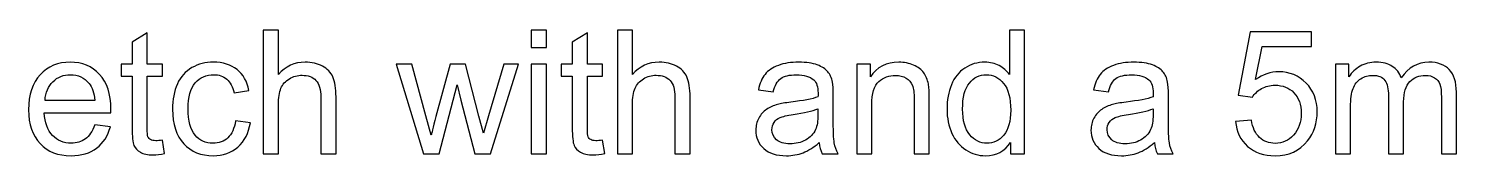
# Model space of a CAD drawing. Header units: centimetres. Extents: x -24.8 to 34.2, y -10 to 25.5.
# Drawn here: x 10.76 to 17.78, y 14.44 to 15.06 of the extents above; entities that cross this region are included whole.
import ezdxf

# ---------------------------------------------------------------- set-up
doc = ezdxf.new("R2010")
doc.units = ezdxf.units.CM
doc.header["$MEASUREMENT"] = 0
doc.layers.add('Layer 1', color=7, linetype='Continuous')

msp = doc.modelspace()

# ---------------------------------------------------------------- linework, layer by layer
at = {"layer": 'Layer 1', "color": 250}
for points, knots in [([(11.41706, 14.51639), (11.41706, 14.51639), (11.42778, 14.45064), (11.42778, 14.45064), (11.42778, 14.45064), (11.4069, 14.44626), (11.38813, 14.444), (11.37162, 14.444), (11.37162, 14.444), (11.34453, 14.444), (11.32364, 14.44824), (11.30868, 14.45685), (11.30868, 14.45685), (11.29387, 14.46531), (11.28343, 14.4766), (11.27736, 14.49057), (11.27736, 14.49057), (11.27129, 14.5044), (11.26819, 14.53375), (11.26819, 14.57834), (11.26819, 14.57834), (11.26819, 14.57834), (11.26819, 14.83093), (11.26819, 14.83093), (11.26819, 14.83093), (11.26819, 14.83093), (11.21358, 14.83093), (11.21358, 14.83093), (11.21358, 14.83093), (11.21358, 14.83093), (11.21358, 14.88878), (11.21358, 14.88878), (11.21358, 14.88878), (11.21358, 14.88878), (11.26819, 14.88878), (11.26819, 14.88878), (11.26819, 14.88878), (11.26819, 14.88878), (11.26819, 14.99758), (11.26819, 14.99758), (11.26819, 14.99758), (11.26819, 14.99758), (11.34227, 15.04217), (11.34227, 15.04217), (11.34227, 15.04217), (11.34227, 15.04217), (11.34227, 14.88878), (11.34227, 14.88878), (11.34227, 14.88878), (11.34227, 14.88878), (11.41706, 14.88878), (11.41706, 14.88878), (11.41706, 14.88878), (11.41706, 14.88878), (11.41706, 14.83093), (11.41706, 14.83093), (11.41706, 14.83093), (11.41706, 14.83093), (11.34227, 14.83093), (11.34227, 14.83093), (11.34227, 14.83093), (11.34227, 14.83093), (11.34227, 14.57425), (11.34227, 14.57425), (11.34227, 14.57425), (11.34227, 14.55294), (11.34354, 14.53939), (11.34608, 14.53333), (11.34608, 14.53333), (11.34876, 14.52726), (11.35299, 14.52246), (11.35892, 14.51879), (11.35892, 14.51879), (11.36485, 14.51527), (11.37331, 14.51343), (11.38432, 14.51343), (11.38432, 14.51343), (11.39265, 14.51343), (11.40351, 14.51442), (11.41706, 14.51639)], [0, 0, 0, 0, 0.05, 0.05, 0.05, 0.05, 0.1, 0.1, 0.1, 0.1, 0.15, 0.15, 0.15, 0.15, 0.2, 0.2, 0.2, 0.2, 0.25, 0.25, 0.25, 0.25, 0.3, 0.3, 0.3, 0.3, 0.35, 0.35, 0.35, 0.35, 0.4, 0.4, 0.4, 0.4, 0.45, 0.45, 0.45, 0.45, 0.5, 0.5, 0.5, 0.5, 0.55, 0.55, 0.55, 0.55, 0.6, 0.6, 0.6, 0.6, 0.65, 0.65, 0.65, 0.65, 0.7, 0.7, 0.7, 0.7, 0.75, 0.75, 0.75, 0.75, 0.8, 0.8, 0.8, 0.8, 0.85, 0.85, 0.85, 0.85, 0.9, 0.9, 0.9, 0.9, 0.95, 0.95, 0.95, 0.95, 1, 1, 1, 1]), ([(11.9132, 14.44979), (11.9132, 14.44979), (11.9132, 15.05586), (11.9132, 15.05586), (11.9132, 15.05586), (11.9132, 15.05586), (11.98756, 15.05586), (11.98756, 15.05586), (11.98756, 15.05586), (11.98756, 15.05586), (11.98756, 14.83841), (11.98756, 14.83841), (11.98756, 14.83841), (12.02228, 14.87862), (12.06616, 14.8988), (12.11908, 14.8988), (12.11908, 14.8988), (12.15153, 14.8988), (12.17976, 14.89231), (12.20375, 14.87947), (12.20375, 14.87947), (12.22773, 14.86677), (12.24495, 14.84899), (12.25525, 14.82641), (12.25525, 14.82641), (12.26555, 14.80384), (12.27077, 14.77096), (12.27077, 14.72806), (12.27077, 14.72806), (12.27077, 14.72806), (12.27077, 14.44979), (12.27077, 14.44979), (12.27077, 14.44979), (12.27077, 14.44979), (12.19627, 14.44979), (12.19627, 14.44979), (12.19627, 14.44979), (12.19627, 14.44979), (12.19627, 14.72806), (12.19627, 14.72806), (12.19627, 14.72806), (12.19627, 14.76517), (12.18822, 14.79226), (12.17214, 14.8092), (12.17214, 14.8092), (12.15605, 14.82613), (12.13319, 14.83474), (12.1037, 14.83474), (12.1037, 14.83474), (12.08168, 14.83474), (12.06094, 14.82895), (12.04147, 14.81752), (12.04147, 14.81752), (12.022, 14.80609), (12.00817, 14.79057), (11.99998, 14.77096), (11.99998, 14.77096), (11.99166, 14.75148), (11.98756, 14.72439), (11.98756, 14.68996), (11.98756, 14.68996), (11.98756, 14.68996), (11.98756, 14.44979), (11.98756, 14.44979), (11.98756, 14.44979), (11.98756, 14.44979), (11.9132, 14.44979), (11.9132, 14.44979)], [0, 0, 0, 0, 0.0588235, 0.0588235, 0.0588235, 0.0588235, 0.1176471, 0.1176471, 0.1176471, 0.1176471, 0.1764706, 0.1764706, 0.1764706, 0.1764706, 0.2352941, 0.2352941, 0.2352941, 0.2352941, 0.2941176, 0.2941176, 0.2941176, 0.2941176, 0.3529412, 0.3529412, 0.3529412, 0.3529412, 0.4117647, 0.4117647, 0.4117647, 0.4117647, 0.4705882, 0.4705882, 0.4705882, 0.4705882, 0.5294118, 0.5294118, 0.5294118, 0.5294118, 0.5882353, 0.5882353, 0.5882353, 0.5882353, 0.6470588, 0.6470588, 0.6470588, 0.6470588, 0.7058824, 0.7058824, 0.7058824, 0.7058824, 0.7647059, 0.7647059, 0.7647059, 0.7647059, 0.8235294, 0.8235294, 0.8235294, 0.8235294, 0.8823529, 0.8823529, 0.8823529, 0.8823529, 0.9411765, 0.9411765, 0.9411765, 0.9411765, 1, 1, 1, 1]), ([(13.23102, 14.9702), (13.23102, 14.9702), (13.23102, 15.05586), (13.23102, 15.05586), (13.23102, 15.05586), (13.23102, 15.05586), (13.30553, 15.05586), (13.30553, 15.05586), (13.30553, 15.05586), (13.30553, 15.05586), (13.30553, 14.9702), (13.30553, 14.9702), (13.30553, 14.9702), (13.30553, 14.9702), (13.23102, 14.9702), (13.23102, 14.9702)], [0, 0, 0, 0, 0.25, 0.25, 0.25, 0.25, 0.5, 0.5, 0.5, 0.5, 0.75, 0.75, 0.75, 0.75, 1, 1, 1, 1]), ([(13.58126, 14.51639), (13.58126, 14.51639), (13.59198, 14.45064), (13.59198, 14.45064), (13.59198, 14.45064), (13.5711, 14.44626), (13.55233, 14.444), (13.53582, 14.444), (13.53582, 14.444), (13.50873, 14.444), (13.48784, 14.44824), (13.47288, 14.45685), (13.47288, 14.45685), (13.45807, 14.46531), (13.44763, 14.4766), (13.44156, 14.49057), (13.44156, 14.49057), (13.43549, 14.5044), (13.43239, 14.53375), (13.43239, 14.57834), (13.43239, 14.57834), (13.43239, 14.57834), (13.43239, 14.83093), (13.43239, 14.83093), (13.43239, 14.83093), (13.43239, 14.83093), (13.37778, 14.83093), (13.37778, 14.83093), (13.37778, 14.83093), (13.37778, 14.83093), (13.37778, 14.88878), (13.37778, 14.88878), (13.37778, 14.88878), (13.37778, 14.88878), (13.43239, 14.88878), (13.43239, 14.88878), (13.43239, 14.88878), (13.43239, 14.88878), (13.43239, 14.99758), (13.43239, 14.99758), (13.43239, 14.99758), (13.43239, 14.99758), (13.50647, 15.04217), (13.50647, 15.04217), (13.50647, 15.04217), (13.50647, 15.04217), (13.50647, 14.88878), (13.50647, 14.88878), (13.50647, 14.88878), (13.50647, 14.88878), (13.58126, 14.88878), (13.58126, 14.88878), (13.58126, 14.88878), (13.58126, 14.88878), (13.58126, 14.83093), (13.58126, 14.83093), (13.58126, 14.83093), (13.58126, 14.83093), (13.50647, 14.83093), (13.50647, 14.83093), (13.50647, 14.83093), (13.50647, 14.83093), (13.50647, 14.57425), (13.50647, 14.57425), (13.50647, 14.57425), (13.50647, 14.55294), (13.50774, 14.53939), (13.51028, 14.53333), (13.51028, 14.53333), (13.51296, 14.52726), (13.51719, 14.52246), (13.52312, 14.51879), (13.52312, 14.51879), (13.52905, 14.51527), (13.53751, 14.51343), (13.54852, 14.51343), (13.54852, 14.51343), (13.55685, 14.51343), (13.56771, 14.51442), (13.58126, 14.51639)], [0, 0, 0, 0, 0.05, 0.05, 0.05, 0.05, 0.1, 0.1, 0.1, 0.1, 0.15, 0.15, 0.15, 0.15, 0.2, 0.2, 0.2, 0.2, 0.25, 0.25, 0.25, 0.25, 0.3, 0.3, 0.3, 0.3, 0.35, 0.35, 0.35, 0.35, 0.4, 0.4, 0.4, 0.4, 0.45, 0.45, 0.45, 0.45, 0.5, 0.5, 0.5, 0.5, 0.55, 0.55, 0.55, 0.55, 0.6, 0.6, 0.6, 0.6, 0.65, 0.65, 0.65, 0.65, 0.7, 0.7, 0.7, 0.7, 0.75, 0.75, 0.75, 0.75, 0.8, 0.8, 0.8, 0.8, 0.85, 0.85, 0.85, 0.85, 0.9, 0.9, 0.9, 0.9, 0.95, 0.95, 0.95, 0.95, 1, 1, 1, 1]), ([(13.65407, 14.44979), (13.65407, 14.44979), (13.65407, 15.05586), (13.65407, 15.05586), (13.65407, 15.05586), (13.65407, 15.05586), (13.72843, 15.05586), (13.72843, 15.05586), (13.72843, 15.05586), (13.72843, 15.05586), (13.72843, 14.83841), (13.72843, 14.83841), (13.72843, 14.83841), (13.76315, 14.87862), (13.80703, 14.8988), (13.85995, 14.8988), (13.85995, 14.8988), (13.8924, 14.8988), (13.92063, 14.89231), (13.94462, 14.87947), (13.94462, 14.87947), (13.9686, 14.86677), (13.98582, 14.84899), (13.99612, 14.82641), (13.99612, 14.82641), (14.00642, 14.80384), (14.01164, 14.77096), (14.01164, 14.72806), (14.01164, 14.72806), (14.01164, 14.72806), (14.01164, 14.44979), (14.01164, 14.44979), (14.01164, 14.44979), (14.01164, 14.44979), (13.93714, 14.44979), (13.93714, 14.44979), (13.93714, 14.44979), (13.93714, 14.44979), (13.93714, 14.72806), (13.93714, 14.72806), (13.93714, 14.72806), (13.93714, 14.76517), (13.92909, 14.79226), (13.91301, 14.8092), (13.91301, 14.8092), (13.89692, 14.82613), (13.87406, 14.83474), (13.84457, 14.83474), (13.84457, 14.83474), (13.82255, 14.83474), (13.80181, 14.82895), (13.78234, 14.81752), (13.78234, 14.81752), (13.76287, 14.80609), (13.74904, 14.79057), (13.74085, 14.77096), (13.74085, 14.77096), (13.73253, 14.75148), (13.72843, 14.72439), (13.72843, 14.68996), (13.72843, 14.68996), (13.72843, 14.68996), (13.72843, 14.44979), (13.72843, 14.44979), (13.72843, 14.44979), (13.72843, 14.44979), (13.65407, 14.44979), (13.65407, 14.44979)], [0, 0, 0, 0, 0.0588235, 0.0588235, 0.0588235, 0.0588235, 0.1176471, 0.1176471, 0.1176471, 0.1176471, 0.1764706, 0.1764706, 0.1764706, 0.1764706, 0.2352941, 0.2352941, 0.2352941, 0.2352941, 0.2941176, 0.2941176, 0.2941176, 0.2941176, 0.3529412, 0.3529412, 0.3529412, 0.3529412, 0.4117647, 0.4117647, 0.4117647, 0.4117647, 0.4705882, 0.4705882, 0.4705882, 0.4705882, 0.5294118, 0.5294118, 0.5294118, 0.5294118, 0.5882353, 0.5882353, 0.5882353, 0.5882353, 0.6470588, 0.6470588, 0.6470588, 0.6470588, 0.7058824, 0.7058824, 0.7058824, 0.7058824, 0.7647059, 0.7647059, 0.7647059, 0.7647059, 0.8235294, 0.8235294, 0.8235294, 0.8235294, 0.8823529, 0.8823529, 0.8823529, 0.8823529, 0.9411765, 0.9411765, 0.9411765, 0.9411765, 1, 1, 1, 1]), ([(15.5867, 14.44979), (15.5867, 14.44979), (15.5867, 14.50525), (15.5867, 14.50525), (15.5867, 14.50525), (15.5589, 14.46164), (15.51798, 14.43991), (15.46393, 14.43991), (15.46393, 14.43991), (15.42894, 14.43991), (15.39677, 14.44951), (15.36741, 14.46884), (15.36741, 14.46884), (15.33806, 14.48803), (15.31535, 14.51498), (15.29912, 14.5497), (15.29912, 14.5497), (15.28303, 14.58427), (15.27499, 14.62392), (15.27499, 14.66893), (15.27499, 14.66893), (15.27499, 14.71268), (15.28233, 14.75247), (15.29686, 14.78817), (15.29686, 14.78817), (15.31154, 14.82387), (15.33341, 14.85125), (15.36262, 14.87016), (15.36262, 14.87016), (15.39183, 14.88921), (15.42456, 14.8988), (15.46069, 14.8988), (15.46069, 14.8988), (15.48708, 14.8988), (15.51064, 14.89316), (15.53124, 14.88201), (15.53124, 14.88201), (15.55199, 14.87086), (15.56878, 14.85633), (15.58176, 14.83841), (15.58176, 14.83841), (15.58176, 14.83841), (15.58176, 15.05586), (15.58176, 15.05586), (15.58176, 15.05586), (15.58176, 15.05586), (15.6557, 15.05586), (15.6557, 15.05586), (15.6557, 15.05586), (15.6557, 15.05586), (15.6557, 14.44979), (15.6557, 14.44979), (15.6557, 14.44979), (15.6557, 14.44979), (15.5867, 14.44979), (15.5867, 14.44979)], [0, 0, 0, 0, 0.0714286, 0.0714286, 0.0714286, 0.0714286, 0.1428571, 0.1428571, 0.1428571, 0.1428571, 0.2142857, 0.2142857, 0.2142857, 0.2142857, 0.2857143, 0.2857143, 0.2857143, 0.2857143, 0.3571429, 0.3571429, 0.3571429, 0.3571429, 0.4285714, 0.4285714, 0.4285714, 0.4285714, 0.5, 0.5, 0.5, 0.5, 0.5714286, 0.5714286, 0.5714286, 0.5714286, 0.6428571, 0.6428571, 0.6428571, 0.6428571, 0.7142857, 0.7142857, 0.7142857, 0.7142857, 0.7857143, 0.7857143, 0.7857143, 0.7857143, 0.8571429, 0.8571429, 0.8571429, 0.8571429, 0.9285714, 0.9285714, 0.9285714, 0.9285714, 1, 1, 1, 1]), ([(16.69342, 14.60854), (16.69342, 14.60854), (16.77159, 14.61517), (16.77159, 14.61517), (16.77159, 14.61517), (16.77738, 14.57707), (16.79078, 14.54857), (16.81181, 14.52938), (16.81181, 14.52938), (16.83297, 14.51019), (16.85837, 14.50059), (16.88815, 14.50059), (16.88815, 14.50059), (16.92399, 14.50059), (16.95433, 14.51414), (16.97902, 14.54109), (16.97902, 14.54109), (17.00386, 14.56818), (17.01628, 14.60402), (17.01628, 14.64861), (17.01628, 14.64861), (17.01628, 14.69109), (17.00442, 14.72453), (16.98058, 14.74908), (16.98058, 14.74908), (16.95673, 14.77364), (16.92554, 14.78591), (16.88688, 14.78591), (16.88688, 14.78591), (16.86289, 14.78591), (16.8413, 14.78041), (16.82197, 14.76955), (16.82197, 14.76955), (16.80264, 14.75868), (16.78754, 14.74457), (16.77653, 14.72721), (16.77653, 14.72721), (16.77653, 14.72721), (16.70668, 14.73624), (16.70668, 14.73624), (16.70668, 14.73624), (16.70668, 14.73624), (16.76538, 15.04753), (16.76538, 15.04753), (16.76538, 15.04753), (16.76538, 15.04753), (17.06679, 15.04753), (17.06679, 15.04753), (17.06679, 15.04753), (17.06679, 15.04753), (17.06679, 14.97641), (17.06679, 14.97641), (17.06679, 14.97641), (17.06679, 14.97641), (16.82493, 14.97641), (16.82493, 14.97641), (16.82493, 14.97641), (16.82493, 14.97641), (16.79219, 14.81357), (16.79219, 14.81357), (16.79219, 14.81357), (16.8286, 14.83897), (16.86684, 14.85167), (16.90677, 14.85167), (16.90677, 14.85167), (16.95969, 14.85167), (17.00428, 14.83333), (17.04069, 14.79664), (17.04069, 14.79664), (17.07709, 14.75995), (17.0953, 14.71282), (17.0953, 14.65525), (17.0953, 14.65525), (17.0953, 14.60035), (17.07921, 14.55294), (17.04732, 14.51301), (17.04732, 14.51301), (17.00837, 14.46404), (16.95532, 14.43949), (16.88815, 14.43949), (16.88815, 14.43949), (16.83297, 14.43949), (16.78796, 14.45487), (16.75311, 14.48577), (16.75311, 14.48577), (16.71825, 14.51668), (16.69836, 14.5576), (16.69342, 14.60854)], [0, 0, 0, 0, 0.0454545, 0.0454545, 0.0454545, 0.0454545, 0.0909091, 0.0909091, 0.0909091, 0.0909091, 0.1363636, 0.1363636, 0.1363636, 0.1363636, 0.1818182, 0.1818182, 0.1818182, 0.1818182, 0.2272727, 0.2272727, 0.2272727, 0.2272727, 0.2727273, 0.2727273, 0.2727273, 0.2727273, 0.3181818, 0.3181818, 0.3181818, 0.3181818, 0.3636364, 0.3636364, 0.3636364, 0.3636364, 0.4090909, 0.4090909, 0.4090909, 0.4090909, 0.4545455, 0.4545455, 0.4545455, 0.4545455, 0.5, 0.5, 0.5, 0.5, 0.5454545, 0.5454545, 0.5454545, 0.5454545, 0.5909091, 0.5909091, 0.5909091, 0.5909091, 0.6363636, 0.6363636, 0.6363636, 0.6363636, 0.6818182, 0.6818182, 0.6818182, 0.6818182, 0.7272727, 0.7272727, 0.7272727, 0.7272727, 0.7727273, 0.7727273, 0.7727273, 0.7727273, 0.8181818, 0.8181818, 0.8181818, 0.8181818, 0.8636364, 0.8636364, 0.8636364, 0.8636364, 0.9090909, 0.9090909, 0.9090909, 0.9090909, 0.9545455, 0.9545455, 0.9545455, 0.9545455, 1, 1, 1, 1]), ([(11.08418, 14.59118), (11.08418, 14.59118), (11.16109, 14.58173), (11.16109, 14.58173), (11.16109, 14.58173), (11.14895, 14.53671), (11.12652, 14.50186), (11.09378, 14.47702), (11.09378, 14.47702), (11.0609, 14.45233), (11.01899, 14.43991), (10.96805, 14.43991), (10.96805, 14.43991), (10.90384, 14.43991), (10.8529, 14.45967), (10.81537, 14.49918), (10.81537, 14.49918), (10.77769, 14.53869), (10.75892, 14.59415), (10.75892, 14.66555), (10.75892, 14.66555), (10.75892, 14.73949), (10.77797, 14.79678), (10.81593, 14.83756), (10.81593, 14.83756), (10.85403, 14.87834), (10.90328, 14.8988), (10.96396, 14.8988), (10.96396, 14.8988), (11.02266, 14.8988), (11.07064, 14.87876), (11.10775, 14.83883), (11.10775, 14.83883), (11.145, 14.7989), (11.16363, 14.74259), (11.16363, 14.6702), (11.16363, 14.6702), (11.16363, 14.66569), (11.16349, 14.65906), (11.1632, 14.65031), (11.1632, 14.65031), (11.1632, 14.65031), (10.83583, 14.65031), (10.83583, 14.65031), (10.83583, 14.65031), (10.83851, 14.60205), (10.8522, 14.56508), (10.87675, 14.53954), (10.87675, 14.53954), (10.9013, 14.51385), (10.93178, 14.50101), (10.96847, 14.50101), (10.96847, 14.50101), (10.99571, 14.50101), (11.01899, 14.50821), (11.03832, 14.5226), (11.03832, 14.5226), (11.05765, 14.53685), (11.07289, 14.55971), (11.08418, 14.59118)], [0, 0, 0, 0, 0.0666667, 0.0666667, 0.0666667, 0.0666667, 0.1333333, 0.1333333, 0.1333333, 0.1333333, 0.2, 0.2, 0.2, 0.2, 0.2666667, 0.2666667, 0.2666667, 0.2666667, 0.3333333, 0.3333333, 0.3333333, 0.3333333, 0.4, 0.4, 0.4, 0.4, 0.4666667, 0.4666667, 0.4666667, 0.4666667, 0.5333333, 0.5333333, 0.5333333, 0.5333333, 0.6, 0.6, 0.6, 0.6, 0.6666667, 0.6666667, 0.6666667, 0.6666667, 0.7333333, 0.7333333, 0.7333333, 0.7333333, 0.8, 0.8, 0.8, 0.8, 0.8666667, 0.8666667, 0.8666667, 0.8666667, 0.9333333, 0.9333333, 0.9333333, 0.9333333, 1, 1, 1, 1]), ([(11.77632, 14.61066), (11.77632, 14.61066), (11.84942, 14.60106), (11.84942, 14.60106), (11.84942, 14.60106), (11.84152, 14.55068), (11.82105, 14.51117), (11.78804, 14.48267), (11.78804, 14.48267), (11.75516, 14.45416), (11.71466, 14.43991), (11.66668, 14.43991), (11.66668, 14.43991), (11.60671, 14.43991), (11.55831, 14.45953), (11.5219, 14.49876), (11.5219, 14.49876), (11.48535, 14.53798), (11.46701, 14.59429), (11.46701, 14.66766), (11.46701, 14.66766), (11.46701, 14.71508), (11.47491, 14.75656), (11.49058, 14.79212), (11.49058, 14.79212), (11.50638, 14.82768), (11.53023, 14.85435), (11.5624, 14.87213), (11.5624, 14.87213), (11.59443, 14.88991), (11.62943, 14.8988), (11.6671, 14.8988), (11.6671, 14.8988), (11.7148, 14.8988), (11.75389, 14.88667), (11.78408, 14.86254), (11.78408, 14.86254), (11.81442, 14.83841), (11.8339, 14.80426), (11.8425, 14.75981), (11.8425, 14.75981), (11.8425, 14.75981), (11.77011, 14.74866), (11.77011, 14.74866), (11.77011, 14.74866), (11.7632, 14.77815), (11.75106, 14.80031), (11.73357, 14.81526), (11.73357, 14.81526), (11.71607, 14.83008), (11.6949, 14.83756), (11.67007, 14.83756), (11.67007, 14.83756), (11.63253, 14.83756), (11.60205, 14.82415), (11.57863, 14.7972), (11.57863, 14.7972), (11.5552, 14.77039), (11.54349, 14.72792), (11.54349, 14.66978), (11.54349, 14.66978), (11.54349, 14.6108), (11.55478, 14.5679), (11.5775, 14.54109), (11.5775, 14.54109), (11.60008, 14.51442), (11.62957, 14.50101), (11.66597, 14.50101), (11.66597, 14.50101), (11.69518, 14.50101), (11.71946, 14.51004), (11.73907, 14.52796), (11.73907, 14.52796), (11.75868, 14.54589), (11.7711, 14.5734), (11.77632, 14.61066)], [0, 0, 0, 0, 0.0526316, 0.0526316, 0.0526316, 0.0526316, 0.1052632, 0.1052632, 0.1052632, 0.1052632, 0.1578947, 0.1578947, 0.1578947, 0.1578947, 0.2105263, 0.2105263, 0.2105263, 0.2105263, 0.2631579, 0.2631579, 0.2631579, 0.2631579, 0.3157895, 0.3157895, 0.3157895, 0.3157895, 0.3684211, 0.3684211, 0.3684211, 0.3684211, 0.4210526, 0.4210526, 0.4210526, 0.4210526, 0.4736842, 0.4736842, 0.4736842, 0.4736842, 0.5263158, 0.5263158, 0.5263158, 0.5263158, 0.5789474, 0.5789474, 0.5789474, 0.5789474, 0.6315789, 0.6315789, 0.6315789, 0.6315789, 0.6842105, 0.6842105, 0.6842105, 0.6842105, 0.7368421, 0.7368421, 0.7368421, 0.7368421, 0.7894737, 0.7894737, 0.7894737, 0.7894737, 0.8421053, 0.8421053, 0.8421053, 0.8421053, 0.8947368, 0.8947368, 0.8947368, 0.8947368, 0.9473684, 0.9473684, 0.9473684, 0.9473684, 1, 1, 1, 1]), ([(12.70031, 14.44979), (12.70031, 14.44979), (12.56597, 14.88878), (12.56597, 14.88878), (12.56597, 14.88878), (12.56597, 14.88878), (12.64287, 14.88878), (12.64287, 14.88878), (12.64287, 14.88878), (12.64287, 14.88878), (12.71272, 14.63535), (12.71272, 14.63535), (12.71272, 14.63535), (12.71272, 14.63535), (12.73869, 14.54109), (12.73869, 14.54109), (12.73869, 14.54109), (12.73982, 14.54589), (12.74744, 14.57608), (12.76141, 14.63168), (12.76141, 14.63168), (12.76141, 14.63168), (12.83126, 14.88878), (12.83126, 14.88878), (12.83126, 14.88878), (12.83126, 14.88878), (12.90774, 14.88878), (12.90774, 14.88878), (12.90774, 14.88878), (12.90774, 14.88878), (12.9735, 14.63422), (12.9735, 14.63422), (12.9735, 14.63422), (12.9735, 14.63422), (12.99551, 14.55026), (12.99551, 14.55026), (12.99551, 14.55026), (12.99551, 14.55026), (13.02063, 14.63507), (13.02063, 14.63507), (13.02063, 14.63507), (13.02063, 14.63507), (13.09584, 14.88878), (13.09584, 14.88878), (13.09584, 14.88878), (13.09584, 14.88878), (13.16823, 14.88878), (13.16823, 14.88878), (13.16823, 14.88878), (13.16823, 14.88878), (13.03093, 14.44979), (13.03093, 14.44979), (13.03093, 14.44979), (13.03093, 14.44979), (12.95374, 14.44979), (12.95374, 14.44979), (12.95374, 14.44979), (12.95374, 14.44979), (12.88389, 14.71268), (12.88389, 14.71268), (12.88389, 14.71268), (12.88389, 14.71268), (12.86682, 14.78761), (12.86682, 14.78761), (12.86682, 14.78761), (12.86682, 14.78761), (12.77806, 14.44979), (12.77806, 14.44979), (12.77806, 14.44979), (12.77806, 14.44979), (12.70031, 14.44979), (12.70031, 14.44979)], [0, 0, 0, 0, 0.0555556, 0.0555556, 0.0555556, 0.0555556, 0.1111111, 0.1111111, 0.1111111, 0.1111111, 0.1666667, 0.1666667, 0.1666667, 0.1666667, 0.2222222, 0.2222222, 0.2222222, 0.2222222, 0.2777778, 0.2777778, 0.2777778, 0.2777778, 0.3333333, 0.3333333, 0.3333333, 0.3333333, 0.3888889, 0.3888889, 0.3888889, 0.3888889, 0.4444444, 0.4444444, 0.4444444, 0.4444444, 0.5, 0.5, 0.5, 0.5, 0.5555556, 0.5555556, 0.5555556, 0.5555556, 0.6111111, 0.6111111, 0.6111111, 0.6111111, 0.6666667, 0.6666667, 0.6666667, 0.6666667, 0.7222222, 0.7222222, 0.7222222, 0.7222222, 0.7777778, 0.7777778, 0.7777778, 0.7777778, 0.8333333, 0.8333333, 0.8333333, 0.8333333, 0.8888889, 0.8888889, 0.8888889, 0.8888889, 0.9444444, 0.9444444, 0.9444444, 0.9444444, 1, 1, 1, 1]), ([(13.23102, 14.44979), (13.23102, 14.44979), (13.23102, 14.88878), (13.23102, 14.88878), (13.23102, 14.88878), (13.23102, 14.88878), (13.30553, 14.88878), (13.30553, 14.88878), (13.30553, 14.88878), (13.30553, 14.88878), (13.30553, 14.44979), (13.30553, 14.44979), (13.30553, 14.44979), (13.30553, 14.44979), (13.23102, 14.44979), (13.23102, 14.44979)], [0, 0, 0, 0, 0.25, 0.25, 0.25, 0.25, 0.5, 0.5, 0.5, 0.5, 0.75, 0.75, 0.75, 0.75, 1, 1, 1, 1]), ([(14.64663, 14.50398), (14.61898, 14.48055), (14.59245, 14.46404), (14.56705, 14.45431), (14.56705, 14.45431), (14.54151, 14.44471), (14.51413, 14.43991), (14.48492, 14.43991), (14.48492, 14.43991), (14.43666, 14.43991), (14.39969, 14.45162), (14.37373, 14.47519), (14.37373, 14.47519), (14.3479, 14.49876), (14.33492, 14.52895), (14.33492, 14.5655), (14.33492, 14.5655), (14.33492, 14.58709), (14.33972, 14.6067), (14.3496, 14.62448), (14.3496, 14.62448), (14.35933, 14.64226), (14.37217, 14.65652), (14.38798, 14.66724), (14.38798, 14.66724), (14.40392, 14.67796), (14.4217, 14.68615), (14.4416, 14.69165), (14.4416, 14.69165), (14.45613, 14.69546), (14.47815, 14.69927), (14.50764, 14.7028), (14.50764, 14.7028), (14.56775, 14.71), (14.61206, 14.71846), (14.64042, 14.72848), (14.64042, 14.72848), (14.64071, 14.73864), (14.64085, 14.74513), (14.64085, 14.74781), (14.64085, 14.74781), (14.64085, 14.77815), (14.63379, 14.7996), (14.61968, 14.81188), (14.61968, 14.81188), (14.60077, 14.82881), (14.57241, 14.83714), (14.53501, 14.83714), (14.53501, 14.83714), (14.50002, 14.83714), (14.4742, 14.83107), (14.4574, 14.81879), (14.4574, 14.81879), (14.44075, 14.80652), (14.42848, 14.78479), (14.42043, 14.7536), (14.42043, 14.7536), (14.42043, 14.7536), (14.34776, 14.76362), (14.34776, 14.76362), (14.34776, 14.76362), (14.35439, 14.79466), (14.36526, 14.81992), (14.38036, 14.83897), (14.38036, 14.83897), (14.39546, 14.85816), (14.41747, 14.87298), (14.44612, 14.88328), (14.44612, 14.88328), (14.47476, 14.89358), (14.50792, 14.8988), (14.54574, 14.8988), (14.54574, 14.8988), (14.58327, 14.8988), (14.61361, 14.89429), (14.63704, 14.88554), (14.63704, 14.88554), (14.66046, 14.87665), (14.67768, 14.86564), (14.68882, 14.85224), (14.68882, 14.85224), (14.69983, 14.83883), (14.70745, 14.82204), (14.71197, 14.80158), (14.71197, 14.80158), (14.71437, 14.78888), (14.71564, 14.76602), (14.71564, 14.733), (14.71564, 14.733), (14.71564, 14.733), (14.71564, 14.6338), (14.71564, 14.6338), (14.71564, 14.6338), (14.71564, 14.56451), (14.71719, 14.52077), (14.72043, 14.50257), (14.72043, 14.50257), (14.72354, 14.48422), (14.72989, 14.46658), (14.7392, 14.44979), (14.7392, 14.44979), (14.7392, 14.44979), (14.66145, 14.44979), (14.66145, 14.44979), (14.66145, 14.44979), (14.65383, 14.46517), (14.64875, 14.48323), (14.64663, 14.50398)], [0, 0, 0, 0, 0.037037, 0.037037, 0.037037, 0.037037, 0.0740741, 0.0740741, 0.0740741, 0.0740741, 0.1111111, 0.1111111, 0.1111111, 0.1111111, 0.1481481, 0.1481481, 0.1481481, 0.1481481, 0.1851852, 0.1851852, 0.1851852, 0.1851852, 0.2222222, 0.2222222, 0.2222222, 0.2222222, 0.2592593, 0.2592593, 0.2592593, 0.2592593, 0.2962963, 0.2962963, 0.2962963, 0.2962963, 0.3333333, 0.3333333, 0.3333333, 0.3333333, 0.3703704, 0.3703704, 0.3703704, 0.3703704, 0.4074074, 0.4074074, 0.4074074, 0.4074074, 0.4444444, 0.4444444, 0.4444444, 0.4444444, 0.4814815, 0.4814815, 0.4814815, 0.4814815, 0.5185185, 0.5185185, 0.5185185, 0.5185185, 0.5555556, 0.5555556, 0.5555556, 0.5555556, 0.5925926, 0.5925926, 0.5925926, 0.5925926, 0.6296296, 0.6296296, 0.6296296, 0.6296296, 0.6666667, 0.6666667, 0.6666667, 0.6666667, 0.7037037, 0.7037037, 0.7037037, 0.7037037, 0.7407407, 0.7407407, 0.7407407, 0.7407407, 0.7777778, 0.7777778, 0.7777778, 0.7777778, 0.8148148, 0.8148148, 0.8148148, 0.8148148, 0.8518519, 0.8518519, 0.8518519, 0.8518519, 0.8888889, 0.8888889, 0.8888889, 0.8888889, 0.9259259, 0.9259259, 0.9259259, 0.9259259, 0.962963, 0.962963, 0.962963, 0.962963, 1, 1, 1, 1]), ([(14.83106, 14.44979), (14.83106, 14.44979), (14.83106, 14.88878), (14.83106, 14.88878), (14.83106, 14.88878), (14.83106, 14.88878), (14.89795, 14.88878), (14.89795, 14.88878), (14.89795, 14.88878), (14.89795, 14.88878), (14.89795, 14.82641), (14.89795, 14.82641), (14.89795, 14.82641), (14.93026, 14.87467), (14.97683, 14.8988), (15.03764, 14.8988), (15.03764, 14.8988), (15.06417, 14.8988), (15.08844, 14.894), (15.1106, 14.88455), (15.1106, 14.88455), (15.13289, 14.87495), (15.1494, 14.86254), (15.16041, 14.84701), (15.16041, 14.84701), (15.17156, 14.83163), (15.17918, 14.81329), (15.18369, 14.79212), (15.18369, 14.79212), (15.18637, 14.77829), (15.18779, 14.75416), (15.18779, 14.71973), (15.18779, 14.71973), (15.18779, 14.71973), (15.18779, 14.44979), (15.18779, 14.44979), (15.18779, 14.44979), (15.18779, 14.44979), (15.11328, 14.44979), (15.11328, 14.44979), (15.11328, 14.44979), (15.11328, 14.44979), (15.11328, 14.71691), (15.11328, 14.71691), (15.11328, 14.71691), (15.11328, 14.74711), (15.11046, 14.76983), (15.10467, 14.78493), (15.10467, 14.78493), (15.09889, 14.79988), (15.08859, 14.81188), (15.07391, 14.82077), (15.07391, 14.82077), (15.05909, 14.8298), (15.04188, 14.83431), (15.02198, 14.83431), (15.02198, 14.83431), (14.99023, 14.83431), (14.963, 14.82415), (14.93986, 14.80412), (14.93986, 14.80412), (14.91685, 14.78394), (14.90542, 14.74584), (14.90542, 14.68954), (14.90542, 14.68954), (14.90542, 14.68954), (14.90542, 14.44979), (14.90542, 14.44979), (14.90542, 14.44979), (14.90542, 14.44979), (14.83106, 14.44979), (14.83106, 14.44979)], [0, 0, 0, 0, 0.0555556, 0.0555556, 0.0555556, 0.0555556, 0.1111111, 0.1111111, 0.1111111, 0.1111111, 0.1666667, 0.1666667, 0.1666667, 0.1666667, 0.2222222, 0.2222222, 0.2222222, 0.2222222, 0.2777778, 0.2777778, 0.2777778, 0.2777778, 0.3333333, 0.3333333, 0.3333333, 0.3333333, 0.3888889, 0.3888889, 0.3888889, 0.3888889, 0.4444444, 0.4444444, 0.4444444, 0.4444444, 0.5, 0.5, 0.5, 0.5, 0.5555556, 0.5555556, 0.5555556, 0.5555556, 0.6111111, 0.6111111, 0.6111111, 0.6111111, 0.6666667, 0.6666667, 0.6666667, 0.6666667, 0.7222222, 0.7222222, 0.7222222, 0.7222222, 0.7777778, 0.7777778, 0.7777778, 0.7777778, 0.8333333, 0.8333333, 0.8333333, 0.8333333, 0.8888889, 0.8888889, 0.8888889, 0.8888889, 0.9444444, 0.9444444, 0.9444444, 0.9444444, 1, 1, 1, 1]), ([(16.2945, 14.50398), (16.26685, 14.48055), (16.24032, 14.46404), (16.21492, 14.45431), (16.21492, 14.45431), (16.18938, 14.44471), (16.162, 14.43991), (16.13279, 14.43991), (16.13279, 14.43991), (16.08453, 14.43991), (16.04756, 14.45162), (16.0216, 14.47519), (16.0216, 14.47519), (15.99577, 14.49876), (15.98279, 14.52895), (15.98279, 14.5655), (15.98279, 14.5655), (15.98279, 14.58709), (15.98759, 14.6067), (15.99747, 14.62448), (15.99747, 14.62448), (16.0072, 14.64226), (16.02004, 14.65652), (16.03585, 14.66724), (16.03585, 14.66724), (16.05179, 14.67796), (16.06957, 14.68615), (16.08947, 14.69165), (16.08947, 14.69165), (16.104, 14.69546), (16.12602, 14.69927), (16.15551, 14.7028), (16.15551, 14.7028), (16.21562, 14.71), (16.25993, 14.71846), (16.28829, 14.72848), (16.28829, 14.72848), (16.28858, 14.73864), (16.28872, 14.74513), (16.28872, 14.74781), (16.28872, 14.74781), (16.28872, 14.77815), (16.28166, 14.7996), (16.26755, 14.81188), (16.26755, 14.81188), (16.24864, 14.82881), (16.22028, 14.83714), (16.18288, 14.83714), (16.18288, 14.83714), (16.14789, 14.83714), (16.12207, 14.83107), (16.10527, 14.81879), (16.10527, 14.81879), (16.08862, 14.80652), (16.07635, 14.78479), (16.0683, 14.7536), (16.0683, 14.7536), (16.0683, 14.7536), (15.99563, 14.76362), (15.99563, 14.76362), (15.99563, 14.76362), (16.00226, 14.79466), (16.01313, 14.81992), (16.02823, 14.83897), (16.02823, 14.83897), (16.04333, 14.85816), (16.06534, 14.87298), (16.09399, 14.88328), (16.09399, 14.88328), (16.12263, 14.89358), (16.15579, 14.8988), (16.19361, 14.8988), (16.19361, 14.8988), (16.23114, 14.8988), (16.26148, 14.89429), (16.28491, 14.88554), (16.28491, 14.88554), (16.30833, 14.87665), (16.32555, 14.86564), (16.33669, 14.85224), (16.33669, 14.85224), (16.3477, 14.83883), (16.35532, 14.82204), (16.35984, 14.80158), (16.35984, 14.80158), (16.36224, 14.78888), (16.36351, 14.76602), (16.36351, 14.733), (16.36351, 14.733), (16.36351, 14.733), (16.36351, 14.6338), (16.36351, 14.6338), (16.36351, 14.6338), (16.36351, 14.56451), (16.36506, 14.52077), (16.3683, 14.50257), (16.3683, 14.50257), (16.37141, 14.48422), (16.37776, 14.46658), (16.38707, 14.44979), (16.38707, 14.44979), (16.38707, 14.44979), (16.30932, 14.44979), (16.30932, 14.44979), (16.30932, 14.44979), (16.3017, 14.46517), (16.29662, 14.48323), (16.2945, 14.50398)], [0, 0, 0, 0, 0.037037, 0.037037, 0.037037, 0.037037, 0.0740741, 0.0740741, 0.0740741, 0.0740741, 0.1111111, 0.1111111, 0.1111111, 0.1111111, 0.1481481, 0.1481481, 0.1481481, 0.1481481, 0.1851852, 0.1851852, 0.1851852, 0.1851852, 0.2222222, 0.2222222, 0.2222222, 0.2222222, 0.2592593, 0.2592593, 0.2592593, 0.2592593, 0.2962963, 0.2962963, 0.2962963, 0.2962963, 0.3333333, 0.3333333, 0.3333333, 0.3333333, 0.3703704, 0.3703704, 0.3703704, 0.3703704, 0.4074074, 0.4074074, 0.4074074, 0.4074074, 0.4444444, 0.4444444, 0.4444444, 0.4444444, 0.4814815, 0.4814815, 0.4814815, 0.4814815, 0.5185185, 0.5185185, 0.5185185, 0.5185185, 0.5555556, 0.5555556, 0.5555556, 0.5555556, 0.5925926, 0.5925926, 0.5925926, 0.5925926, 0.6296296, 0.6296296, 0.6296296, 0.6296296, 0.6666667, 0.6666667, 0.6666667, 0.6666667, 0.7037037, 0.7037037, 0.7037037, 0.7037037, 0.7407407, 0.7407407, 0.7407407, 0.7407407, 0.7777778, 0.7777778, 0.7777778, 0.7777778, 0.8148148, 0.8148148, 0.8148148, 0.8148148, 0.8518519, 0.8518519, 0.8518519, 0.8518519, 0.8888889, 0.8888889, 0.8888889, 0.8888889, 0.9259259, 0.9259259, 0.9259259, 0.9259259, 0.962963, 0.962963, 0.962963, 0.962963, 1, 1, 1, 1]), ([(17.18504, 14.44979), (17.18504, 14.44979), (17.18504, 14.88878), (17.18504, 14.88878), (17.18504, 14.88878), (17.18504, 14.88878), (17.2515, 14.88878), (17.2515, 14.88878), (17.2515, 14.88878), (17.2515, 14.88878), (17.2515, 14.82726), (17.2515, 14.82726), (17.2515, 14.82726), (17.26533, 14.84871), (17.28368, 14.86606), (17.30654, 14.87905), (17.30654, 14.87905), (17.3294, 14.89217), (17.3555, 14.8988), (17.38471, 14.8988), (17.38471, 14.8988), (17.41717, 14.8988), (17.44384, 14.89203), (17.46458, 14.87848), (17.46458, 14.87848), (17.48546, 14.86494), (17.50014, 14.84617), (17.5086, 14.8219), (17.5086, 14.8219), (17.54346, 14.87312), (17.58861, 14.8988), (17.64421, 14.8988), (17.64421, 14.8988), (17.68781, 14.8988), (17.72126, 14.88667), (17.74468, 14.86254), (17.74468, 14.86254), (17.76811, 14.83841), (17.77982, 14.8013), (17.77982, 14.7512), (17.77982, 14.7512), (17.77982, 14.7512), (17.77982, 14.44979), (17.77982, 14.44979), (17.77982, 14.44979), (17.77982, 14.44979), (17.70588, 14.44979), (17.70588, 14.44979), (17.70588, 14.44979), (17.70588, 14.44979), (17.70588, 14.72637), (17.70588, 14.72637), (17.70588, 14.72637), (17.70588, 14.75614), (17.70348, 14.77759), (17.69868, 14.79071), (17.69868, 14.79071), (17.69374, 14.80369), (17.68499, 14.81428), (17.67243, 14.82232), (17.67243, 14.82232), (17.65973, 14.83022), (17.64478, 14.83431), (17.6277, 14.83431), (17.6277, 14.83431), (17.5968, 14.83431), (17.57126, 14.82401), (17.5508, 14.80341), (17.5508, 14.80341), (17.53048, 14.78295), (17.52018, 14.75007), (17.52018, 14.70492), (17.52018, 14.70492), (17.52018, 14.70492), (17.52018, 14.44979), (17.52018, 14.44979), (17.52018, 14.44979), (17.52018, 14.44979), (17.44581, 14.44979), (17.44581, 14.44979), (17.44581, 14.44979), (17.44581, 14.44979), (17.44581, 14.73497), (17.44581, 14.73497), (17.44581, 14.73497), (17.44581, 14.76813), (17.43974, 14.79297), (17.42761, 14.80948), (17.42761, 14.80948), (17.41547, 14.82599), (17.39572, 14.83431), (17.36806, 14.83431), (17.36806, 14.83431), (17.34717, 14.83431), (17.32784, 14.82881), (17.31006, 14.81766), (17.31006, 14.81766), (17.29228, 14.80666), (17.2793, 14.79057), (17.2714, 14.7694), (17.2714, 14.7694), (17.26336, 14.7481), (17.2594, 14.71748), (17.2594, 14.67754), (17.2594, 14.67754), (17.2594, 14.67754), (17.2594, 14.44979), (17.2594, 14.44979), (17.2594, 14.44979), (17.2594, 14.44979), (17.18504, 14.44979), (17.18504, 14.44979)], [0, 0, 0, 0, 0.0357143, 0.0357143, 0.0357143, 0.0357143, 0.0714286, 0.0714286, 0.0714286, 0.0714286, 0.1071429, 0.1071429, 0.1071429, 0.1071429, 0.1428571, 0.1428571, 0.1428571, 0.1428571, 0.1785714, 0.1785714, 0.1785714, 0.1785714, 0.2142857, 0.2142857, 0.2142857, 0.2142857, 0.25, 0.25, 0.25, 0.25, 0.2857143, 0.2857143, 0.2857143, 0.2857143, 0.3214286, 0.3214286, 0.3214286, 0.3214286, 0.3571429, 0.3571429, 0.3571429, 0.3571429, 0.3928571, 0.3928571, 0.3928571, 0.3928571, 0.4285714, 0.4285714, 0.4285714, 0.4285714, 0.4642857, 0.4642857, 0.4642857, 0.4642857, 0.5, 0.5, 0.5, 0.5, 0.5357143, 0.5357143, 0.5357143, 0.5357143, 0.5714286, 0.5714286, 0.5714286, 0.5714286, 0.6071429, 0.6071429, 0.6071429, 0.6071429, 0.6428571, 0.6428571, 0.6428571, 0.6428571, 0.6785714, 0.6785714, 0.6785714, 0.6785714, 0.7142857, 0.7142857, 0.7142857, 0.7142857, 0.75, 0.75, 0.75, 0.75, 0.7857143, 0.7857143, 0.7857143, 0.7857143, 0.8214286, 0.8214286, 0.8214286, 0.8214286, 0.8571429, 0.8571429, 0.8571429, 0.8571429, 0.8928571, 0.8928571, 0.8928571, 0.8928571, 0.9285714, 0.9285714, 0.9285714, 0.9285714, 0.9642857, 0.9642857, 0.9642857, 0.9642857, 1, 1, 1, 1]), ([(10.83992, 14.71155), (10.83992, 14.71155), (11.08503, 14.71155), (11.08503, 14.71155), (11.08503, 14.71155), (11.08178, 14.74838), (11.07233, 14.77618), (11.05695, 14.79452), (11.05695, 14.79452), (11.03324, 14.82317), (11.00248, 14.83756), (10.9648, 14.83756), (10.9648, 14.83756), (10.93066, 14.83756), (10.90187, 14.82613), (10.87859, 14.80327), (10.87859, 14.80327), (10.8553, 14.78041), (10.84246, 14.74979), (10.83992, 14.71155)], [0, 0, 0, 0, 0.2, 0.2, 0.2, 0.2, 0.4, 0.4, 0.4, 0.4, 0.6, 0.6, 0.6, 0.6, 0.8, 0.8, 0.8, 0.8, 1, 1, 1, 1]), ([(15.35147, 14.66893), (15.35147, 14.61263), (15.36332, 14.57058), (15.38703, 14.54278), (15.38703, 14.54278), (15.41074, 14.51498), (15.43868, 14.50101), (15.47099, 14.50101), (15.47099, 14.50101), (15.50344, 14.50101), (15.5311, 14.51442), (15.55382, 14.54095), (15.55382, 14.54095), (15.57654, 14.56748), (15.58797, 14.60812), (15.58797, 14.66272), (15.58797, 14.66272), (15.58797, 14.72284), (15.5764, 14.76686), (15.55326, 14.79495), (15.55326, 14.79495), (15.53011, 14.82317), (15.50161, 14.83714), (15.4676, 14.83714), (15.4676, 14.83714), (15.43458, 14.83714), (15.40693, 14.82359), (15.38477, 14.79664), (15.38477, 14.79664), (15.36262, 14.76969), (15.35147, 14.72707), (15.35147, 14.66893)], [0, 0, 0, 0, 0.125, 0.125, 0.125, 0.125, 0.25, 0.25, 0.25, 0.25, 0.375, 0.375, 0.375, 0.375, 0.5, 0.5, 0.5, 0.5, 0.625, 0.625, 0.625, 0.625, 0.75, 0.75, 0.75, 0.75, 0.875, 0.875, 0.875, 0.875, 1, 1, 1, 1]), ([(14.64042, 14.6702), (14.61333, 14.65906), (14.57283, 14.64974), (14.51893, 14.64198), (14.51893, 14.64198), (14.48831, 14.63761), (14.46658, 14.63267), (14.45402, 14.62717), (14.45402, 14.62717), (14.44132, 14.62166), (14.43144, 14.61362), (14.42467, 14.60289), (14.42467, 14.60289), (14.41775, 14.59231), (14.41422, 14.5806), (14.41422, 14.56762), (14.41422, 14.56762), (14.41422, 14.54772), (14.42184, 14.53121), (14.4368, 14.51795), (14.4368, 14.51795), (14.45176, 14.50482), (14.47377, 14.49819), (14.5027, 14.49819), (14.5027, 14.49819), (14.53135, 14.49819), (14.55689, 14.5044), (14.57918, 14.51696), (14.57918, 14.51696), (14.60148, 14.52952), (14.61799, 14.54673), (14.62843, 14.56846), (14.62843, 14.56846), (14.63647, 14.58526), (14.64042, 14.61009), (14.64042, 14.64283), (14.64042, 14.64283), (14.64042, 14.64283), (14.64042, 14.6702), (14.64042, 14.6702)], [0, 0, 0, 0, 0.1, 0.1, 0.1, 0.1, 0.2, 0.2, 0.2, 0.2, 0.3, 0.3, 0.3, 0.3, 0.4, 0.4, 0.4, 0.4, 0.5, 0.5, 0.5, 0.5, 0.6, 0.6, 0.6, 0.6, 0.7, 0.7, 0.7, 0.7, 0.8, 0.8, 0.8, 0.8, 0.9, 0.9, 0.9, 0.9, 1, 1, 1, 1]), ([(16.28829, 14.6702), (16.2612, 14.65906), (16.2207, 14.64974), (16.1668, 14.64198), (16.1668, 14.64198), (16.13618, 14.63761), (16.11445, 14.63267), (16.10189, 14.62717), (16.10189, 14.62717), (16.08919, 14.62166), (16.07931, 14.61362), (16.07254, 14.60289), (16.07254, 14.60289), (16.06562, 14.59231), (16.06209, 14.5806), (16.06209, 14.56762), (16.06209, 14.56762), (16.06209, 14.54772), (16.06971, 14.53121), (16.08467, 14.51795), (16.08467, 14.51795), (16.09963, 14.50482), (16.12164, 14.49819), (16.15057, 14.49819), (16.15057, 14.49819), (16.17922, 14.49819), (16.20476, 14.5044), (16.22705, 14.51696), (16.22705, 14.51696), (16.24935, 14.52952), (16.26586, 14.54673), (16.2763, 14.56846), (16.2763, 14.56846), (16.28434, 14.58526), (16.28829, 14.61009), (16.28829, 14.64283), (16.28829, 14.64283), (16.28829, 14.64283), (16.28829, 14.6702), (16.28829, 14.6702)], [0, 0, 0, 0, 0.1, 0.1, 0.1, 0.1, 0.2, 0.2, 0.2, 0.2, 0.3, 0.3, 0.3, 0.3, 0.4, 0.4, 0.4, 0.4, 0.5, 0.5, 0.5, 0.5, 0.6, 0.6, 0.6, 0.6, 0.7, 0.7, 0.7, 0.7, 0.8, 0.8, 0.8, 0.8, 0.9, 0.9, 0.9, 0.9, 1, 1, 1, 1])]:
    msp.add_open_spline(points, degree=3, knots=knots, dxfattribs=at)

doc.saveas('drawing.dxf')
